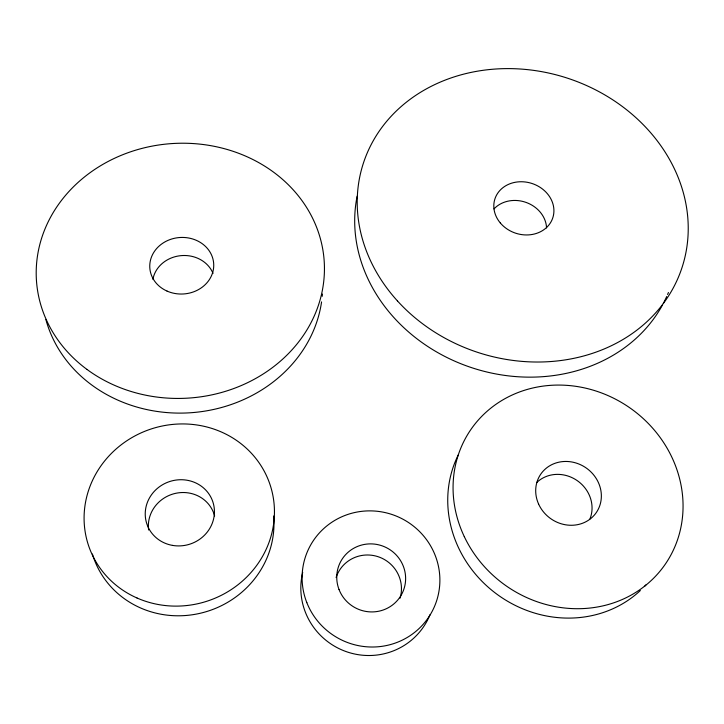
<?xml version="1.0" encoding="UTF-8"?>
<svg xmlns="http://www.w3.org/2000/svg" width="724" height="724" viewBox="0 0 724 724"><rect width="100%" height="100%" fill="white"/><g stroke="black" fill="none" stroke-linecap="round" stroke-linejoin="round"><path stroke-width="1.09" d="M430.02 614.703A67.296 66.047 30.3 0 1 347.439 652.043A67.296 66.047 30.3 0 1 302.713 572.422M336.099 577.517A33.639 33.014 30.1 0 1 377.892 556.638A33.639 33.014 30.1 0 1 400.064 598.178M273.609 515.995A93.088 88.292 -20.4 0 1 198.195 613.717A93.088 88.292 -20.4 0 1 92.41 554.023M148.619 529.986A33.838 32.082 -20.2 0 1 175.805 493.288A33.838 32.082 -20.2 0 1 214.621 515.968M536.837 482.437A32.852 30.227 36.2 0 1 577.073 480.519A32.852 30.227 36.2 0 1 589.96 518.909M645.935 584.865A115.053 105.903 36.4 0 1 644.387 586.531M640.342 590.54A115.053 105.903 36.4 0 1 496.311 593.771A115.053 105.903 36.4 0 1 458.274 454.953M322.415 294.053A140.456 124.926 -4.3 0 1 322.234 296.306M321.565 301.908A140.456 124.926 -4.3 0 1 189.969 412.789A140.456 124.926 -4.3 0 1 45.884 319.546M152.909 279.328A31.186 27.72 -4.2 0 1 180.783 255.662A31.186 27.72 -4.2 0 1 213.019 273.41M668.433 292.496A163.479 141.623 18.3 0 1 667.582 294.505M666.704 296.523A163.479 141.623 18.3 0 1 663.293 303.483M662.234 305.447A163.479 141.623 18.3 0 1 467.351 366.19A163.479 141.623 18.3 0 1 357.131 196.231M494.021 208.901A29.693 25.693 18.3 0 1 526.23 202.476A29.693 25.693 18.3 0 1 546.557 227.924M339.004 589.454A34.607 33.865 27.9 0 0 397.91 599.843A34.607 33.865 27.9 0 0 376.661 544.412A34.607 33.865 27.9 0 0 339.004 589.454M306.84 602.649A69.223 67.748 28 0 0 424.834 622.359A69.223 67.748 28 0 0 381.304 511.832A69.223 67.748 28 0 0 306.84 602.649M172.421 545.38A34.797 32.897 -18.9 0 0 212.811 501.723A34.797 32.897 -18.9 0 0 154.275 491.361A34.797 32.897 -18.9 0 0 172.421 545.38M137.053 598.015A95.731 90.536 -19 0 0 274.26 506.058A95.731 90.536 -19 0 0 126.483 440.997A95.731 90.536 -19 0 0 137.053 598.015M464.283 536.602A118.247 108.383 35.6 0 0 662.84 567.589A118.247 108.383 35.6 0 0 577.046 386.507A118.247 108.383 35.6 0 0 464.283 536.602M538.593 504.031A33.766 30.933 35.5 0 0 595.173 514.094A33.766 30.933 35.5 0 0 571.824 461.984A33.766 30.933 35.5 0 0 538.593 504.031M86.925 369.385A144.194 127.524 -3.9 0 0 322.08 291.745A144.194 127.524 -3.9 0 0 131.958 151.352A144.194 127.524 -3.9 0 0 86.925 369.385M167.063 291.093A32.01 28.29 -3.8 0 0 213.707 263.952A32.01 28.29 -3.8 0 0 164.475 242.16A32.01 28.29 -3.8 0 0 167.063 291.093M397.395 300.867A167.651 144.266 18.2 0 0 679.012 275.753A167.651 144.266 18.2 0 0 491.759 69.323A167.651 144.266 18.2 0 0 397.395 300.867M500.329 222.974A30.444 26.164 18.1 0 0 551.824 220.286A30.444 26.164 18.1 0 0 519.434 181.787A30.444 26.164 18.1 0 0 500.329 222.974"/></g></svg>
